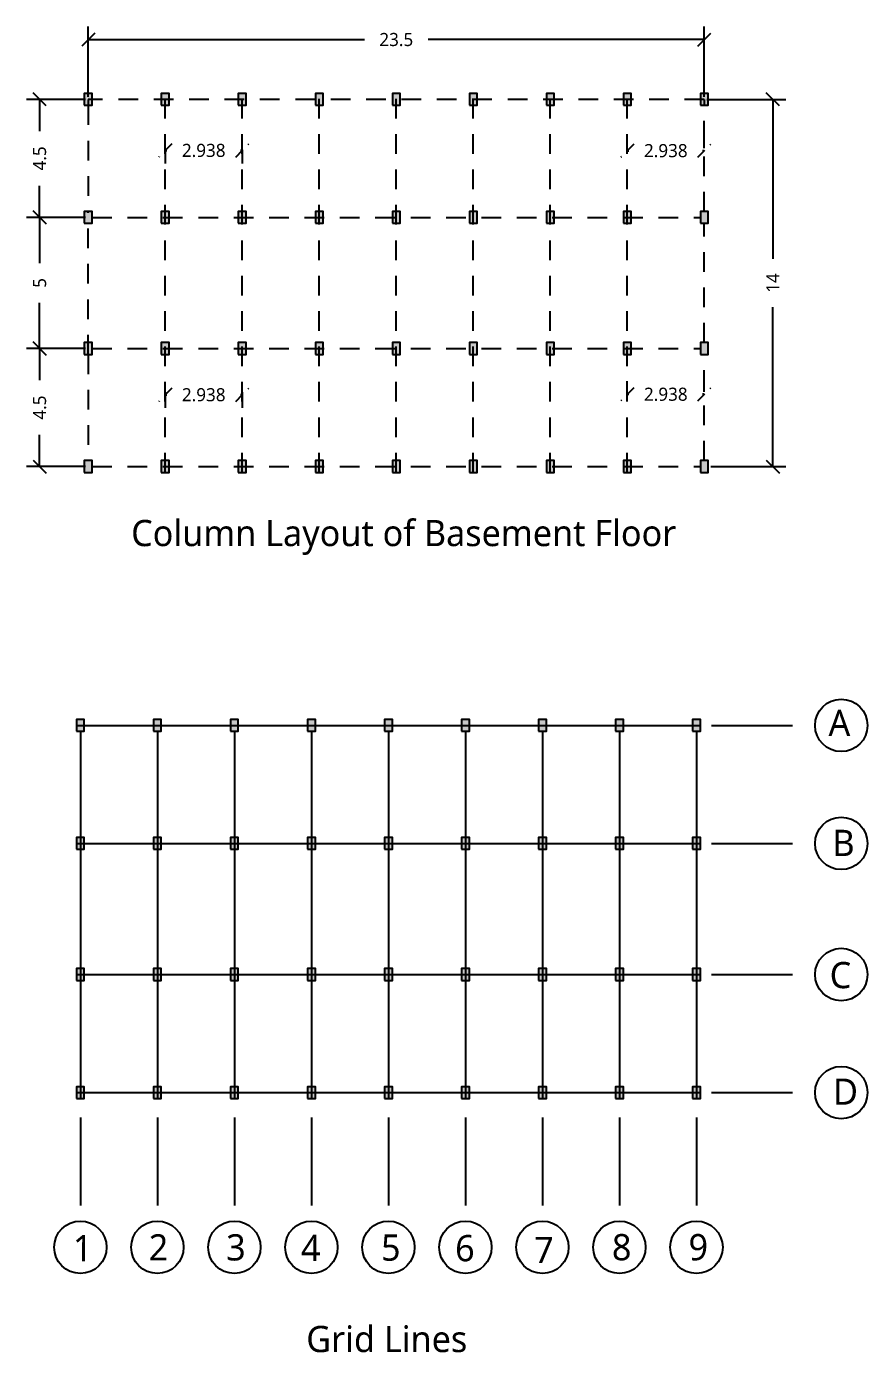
# Model space of a CAD drawing. Header units: metres. Extents: x 536402 to 536645, y 656622 to 656673.
# Drawn here: x 536401.6 to 536433.7, y 656621.6 to 656672.1 of the extents above; entities that cross this region are included whole.
import ezdxf

# ---------------------------------------------------------------- set-up
doc = ezdxf.new("R2010")
doc.units = ezdxf.units.M
doc.header["$PDMODE"] = 2
doc.linetypes.add('JIS_02_0.7', pattern=[1.35, 0.75, -0.6])
for name, color, linetype in [('Column', 240, 'Continuous'), ('Column hatch', 1, 'Continuous'), ('Grid line', 80, 'Continuous'), ('lines', 7, 'JIS_02_0.7')]:
    doc.layers.add(name, color=color, linetype=linetype)
doc.styles.get("Standard").update_dxf_attribs({"font": '@Microsoft YaHei Light.ttf'})
doc.dimstyles.new('Inner dim', dxfattribs={"dimtxt": 0.5, "dimasz": 0.5, "dimexe": 0.5, "dimexo": 0.1, "dimtad": 0, "dimdec": 3, "dimdsep": 46, "dimtxsty": 'Standard', "dimblk": 'OBLIQUE', "dimcen": 2.5, "dimadec": 0, "dimazin": 0, "dimtfac": 1, "dimtdec": 3, "dimtmove": 0, "dimatfit": 3, "dimfxl": 1, "dimarcsym": 0})

# ---------------------------------------------------------------- blocks, each defined once
blk = doc.blocks.new('_Oblique')
at = {"color": 0, "linetype": 'ByBlock', "lineweight": -2}
blk.add_line((-0.5, -0.5), (0.5, 0.5), dxfattribs=at)
blk = doc.blocks.new('*D7')
at = {"color": 0, "lineweight": -2, "transparency": 16777216}
for p, q in [((536403.971, 656669.445), (536403.971, 656672.123)), ((536427.471, 656669.445), (536427.471, 656672.123)), ((536403.971, 656671.623), (536414.509, 656671.623)), ((536427.471, 656671.623), (536416.934, 656671.623))]:
    blk.add_line(p, q, dxfattribs=at)
at = {"layer": 'Defpoints', "color": 0, "transparency": 16777216}
for p in [(536427.471, 656671.623), (536403.971, 656669.345), (536427.471, 656669.345)]:
    blk.add_point(p, dxfattribs=at)
at = {"color": 0, "lineweight": -2, "transparency": 16777216, "xscale": 0.5, "yscale": 0.5, "zscale": 0.5, "rotation": 180}
blk.add_blockref('_Oblique', (536403.971, 656671.623), dxfattribs=at)
at = {"color": 0, "lineweight": -2, "transparency": 16777216, "xscale": 0.5, "yscale": 0.5, "zscale": 0.5}
blk.add_blockref('_Oblique', (536427.471, 656671.623), dxfattribs=at)
at = {"color": 0, "transparency": 16777216, "insert": (536415.721, 656671.623), "char_height": 0.5, "attachment_point": 5}
blk.add_mtext('23.5', dxfattribs=at)
blk = doc.blocks.new('*D8')
at = {"color": 0, "lineweight": -2, "transparency": 16777216}
for p, q in [((536427.571, 656669.345), (536430.585, 656669.345)), ((536430.085, 656669.345), (536430.085, 656663.266)), ((536430.085, 656655.345), (536430.085, 656661.425)), ((536427.721, 656655.345), (536430.585, 656655.345))]:
    blk.add_line(p, q, dxfattribs=at)
at = {"layer": 'Defpoints', "color": 0, "transparency": 16777216}
for p in [(536427.471, 656669.345), (536427.621, 656655.345), (536430.085, 656655.345)]:
    blk.add_point(p, dxfattribs=at)
at = {"color": 0, "lineweight": -2, "transparency": 16777216, "xscale": 0.5, "yscale": 0.5, "zscale": 0.5}
for p, rotation in [((536430.085, 656669.345), 90), ((536430.085, 656655.345), 270)]:
    blk.add_blockref('_Oblique', p, dxfattribs=dict(at, rotation=rotation))
at = {"color": 0, "transparency": 16777216, "insert": (536430.085, 656662.345), "char_height": 0.5, "attachment_point": 5, "rotation": 90}
blk.add_mtext('14', dxfattribs=at)
blk = doc.blocks.new('*D9')
at = {"color": 0, "lineweight": -2, "transparency": 16777216}
for p, q in [((536403.871, 656669.345), (536401.617, 656669.345)), ((536402.117, 656669.345), (536402.117, 656668.138)), ((536402.117, 656664.845), (536402.117, 656666.053)), ((536403.871, 656664.845), (536401.617, 656664.845))]:
    blk.add_line(p, q, dxfattribs=at)
at = {"layer": 'Defpoints', "color": 0, "transparency": 16777216}
for p in [(536403.971, 656669.345), (536402.117, 656664.845), (536403.971, 656664.845)]:
    blk.add_point(p, dxfattribs=at)
at = {"color": 0, "lineweight": -2, "transparency": 16777216, "xscale": 0.5, "yscale": 0.5, "zscale": 0.5}
for p, rotation in [((536402.117, 656669.345), 90), ((536402.117, 656664.845), 270)]:
    blk.add_blockref('_Oblique', p, dxfattribs=dict(at, rotation=rotation))
at = {"color": 0, "transparency": 16777216, "insert": (536402.117, 656667.095), "char_height": 0.5, "attachment_point": 5, "rotation": 90}
blk.add_mtext('4.5', dxfattribs=at)
blk = doc.blocks.new('*D10')
at = {"color": 0, "lineweight": -2, "transparency": 16777216}
for p, q in [((536403.871, 656664.845), (536401.617, 656664.845)), ((536402.117, 656664.845), (536402.117, 656663.1)), ((536402.117, 656659.845), (536402.117, 656661.591)), ((536403.871, 656659.845), (536401.617, 656659.845))]:
    blk.add_line(p, q, dxfattribs=at)
at = {"layer": 'Defpoints', "color": 0, "transparency": 16777216}
for p in [(536403.971, 656664.845), (536402.117, 656659.845), (536403.971, 656659.845)]:
    blk.add_point(p, dxfattribs=at)
at = {"color": 0, "lineweight": -2, "transparency": 16777216, "xscale": 0.5, "yscale": 0.5, "zscale": 0.5}
for p, rotation in [((536402.117, 656664.845), 90), ((536402.117, 656659.845), 270)]:
    blk.add_blockref('_Oblique', p, dxfattribs=dict(at, rotation=rotation))
at = {"color": 0, "transparency": 16777216, "insert": (536402.117, 656662.345), "char_height": 0.5, "attachment_point": 5, "rotation": 90}
blk.add_mtext('5', dxfattribs=at)
blk = doc.blocks.new('*D11')
at = {"color": 0, "lineweight": -2, "transparency": 16777216}
for p, q in [((536403.871, 656659.845), (536401.617, 656659.845)), ((536402.117, 656659.845), (536402.117, 656658.638)), ((536402.117, 656655.345), (536402.117, 656656.553)), ((536403.871, 656655.345), (536401.617, 656655.345))]:
    blk.add_line(p, q, dxfattribs=at)
at = {"layer": 'Defpoints', "color": 0, "transparency": 16777216}
for p in [(536403.971, 656659.845), (536402.117, 656655.345), (536403.971, 656655.345)]:
    blk.add_point(p, dxfattribs=at)
at = {"color": 0, "lineweight": -2, "transparency": 16777216, "xscale": 0.5, "yscale": 0.5, "zscale": 0.5}
for p, rotation in [((536402.117, 656659.845), 90), ((536402.117, 656655.345), 270)]:
    blk.add_blockref('_Oblique', p, dxfattribs=dict(at, rotation=rotation))
at = {"color": 0, "transparency": 16777216, "insert": (536402.117, 656657.595), "char_height": 0.5, "attachment_point": 5, "rotation": 90}
blk.add_mtext('4.5', dxfattribs=at)
blk = doc.blocks.new('*D12')
at = {"layer": 'Defpoints', "color": 0, "transparency": 16777216}
for p in [(536406.909, 656667.525), (536409.846, 656667.525), (536409.846, 656667.395)]:
    blk.add_point(p, dxfattribs=at)
at = {"layer": 'lines', "color": 0, "lineweight": -2, "transparency": 16777216}
for p, q in [((536406.909, 656667.425), (536406.909, 656666.895)), ((536406.909, 656667.395), (536406.973, 656667.395)), ((536409.846, 656667.395), (536409.782, 656667.395)), ((536409.846, 656667.425), (536409.846, 656666.895))]:
    blk.add_line(p, q, dxfattribs=at)
at = {"layer": 'lines', "color": 0, "lineweight": -2, "transparency": 16777216, "xscale": 0.5, "yscale": 0.5, "zscale": 0.5, "rotation": 180}
blk.add_blockref('_Oblique', (536406.909, 656667.395), dxfattribs=at)
at = {"layer": 'lines', "color": 0, "lineweight": -2, "transparency": 16777216, "xscale": 0.5, "yscale": 0.5, "zscale": 0.5}
blk.add_blockref('_Oblique', (536409.846, 656667.395), dxfattribs=at)
at = {"layer": 'lines', "color": 0, "transparency": 16777216, "insert": (536408.377, 656667.395), "char_height": 0.5, "attachment_point": 5}
blk.add_mtext('2.938', dxfattribs=at)
blk = doc.blocks.new('*D13')
at = {"layer": 'Defpoints', "color": 0, "transparency": 16777216}
for p in [(536406.909, 656658.276), (536409.846, 656658.276), (536409.846, 656658.079)]:
    blk.add_point(p, dxfattribs=at)
at = {"layer": 'lines', "color": 0, "lineweight": -2, "transparency": 16777216}
for p, q in [((536406.909, 656658.176), (536406.909, 656657.579)), ((536406.909, 656658.079), (536406.973, 656658.079)), ((536409.846, 656658.079), (536409.782, 656658.079)), ((536409.846, 656658.176), (536409.846, 656657.579))]:
    blk.add_line(p, q, dxfattribs=at)
at = {"layer": 'lines', "color": 0, "lineweight": -2, "transparency": 16777216, "xscale": 0.5, "yscale": 0.5, "zscale": 0.5, "rotation": 180}
blk.add_blockref('_Oblique', (536406.909, 656658.079), dxfattribs=at)
at = {"layer": 'lines', "color": 0, "lineweight": -2, "transparency": 16777216, "xscale": 0.5, "yscale": 0.5, "zscale": 0.5}
blk.add_blockref('_Oblique', (536409.846, 656658.079), dxfattribs=at)
at = {"layer": 'lines', "color": 0, "transparency": 16777216, "insert": (536408.377, 656658.079), "char_height": 0.5, "attachment_point": 5}
blk.add_mtext('2.938', dxfattribs=at)
blk = doc.blocks.new('*D14')
at = {"layer": 'Defpoints', "color": 0, "transparency": 16777216}
for p in [(536424.534, 656667.387), (536427.471, 656667.387), (536427.471, 656667.387)]:
    blk.add_point(p, dxfattribs=at)
at = {"layer": 'lines', "color": 0, "lineweight": -2, "transparency": 16777216}
for p, q in [((536424.534, 656667.487), (536424.534, 656667.887)), ((536427.471, 656667.487), (536427.471, 656667.887)), ((536424.534, 656667.387), (536424.598, 656667.387)), ((536427.471, 656667.387), (536427.407, 656667.387))]:
    blk.add_line(p, q, dxfattribs=at)
at = {"layer": 'lines', "color": 0, "lineweight": -2, "transparency": 16777216, "xscale": 0.5, "yscale": 0.5, "zscale": 0.5, "rotation": 180}
blk.add_blockref('_Oblique', (536424.534, 656667.387), dxfattribs=at)
at = {"layer": 'lines', "color": 0, "lineweight": -2, "transparency": 16777216, "xscale": 0.5, "yscale": 0.5, "zscale": 0.5}
blk.add_blockref('_Oblique', (536427.471, 656667.387), dxfattribs=at)
at = {"layer": 'lines', "color": 0, "transparency": 16777216, "insert": (536426.002, 656667.387), "char_height": 0.5, "attachment_point": 5}
blk.add_mtext('2.938', dxfattribs=at)
blk = doc.blocks.new('*D15')
at = {"layer": 'Defpoints', "color": 0, "transparency": 16777216}
for p in [(536424.534, 656658.099), (536427.471, 656658.099), (536427.471, 656658.099)]:
    blk.add_point(p, dxfattribs=at)
at = {"layer": 'lines', "color": 0, "lineweight": -2, "transparency": 16777216}
for p, q in [((536424.534, 656658.199), (536424.534, 656658.599)), ((536427.471, 656658.199), (536427.471, 656658.599)), ((536424.534, 656658.099), (536424.598, 656658.099)), ((536427.471, 656658.099), (536427.407, 656658.099))]:
    blk.add_line(p, q, dxfattribs=at)
at = {"layer": 'lines', "color": 0, "lineweight": -2, "transparency": 16777216, "xscale": 0.5, "yscale": 0.5, "zscale": 0.5, "rotation": 180}
blk.add_blockref('_Oblique', (536424.534, 656658.099), dxfattribs=at)
at = {"layer": 'lines', "color": 0, "lineweight": -2, "transparency": 16777216, "xscale": 0.5, "yscale": 0.5, "zscale": 0.5}
blk.add_blockref('_Oblique', (536427.471, 656658.099), dxfattribs=at)
at = {"layer": 'lines', "color": 0, "transparency": 16777216, "insert": (536426.002, 656658.099), "char_height": 0.5, "attachment_point": 5}
blk.add_mtext('2.938', dxfattribs=at)

msp = doc.modelspace()

# ---------------------------------------------------------------- hatches: boundary and pattern name
at = {"layer": 'Column'}
h = msp.add_hatch(color=256, dxfattribs=at)
h.dxf.hatch_style = 1
h.paths.add_polyline_path([(536404.1212, 656660.0704), (536403.8212, 656660.0704), (536403.8212, 656659.6204), (536404.1212, 656659.6204)])
h.paths.add_polyline_path([(536407.0587, 656660.0704), (536406.7587, 656660.0704), (536406.7587, 656659.8454), (536407.0587, 656659.8454)])
h.paths.add_polyline_path([(536407.0587, 656659.8454), (536406.7587, 656659.8454), (536406.7587, 656659.6204), (536407.0587, 656659.6204)])
h.paths.add_polyline_path([(536409.9962, 656660.0704), (536409.6962, 656660.0704), (536409.6962, 656659.8454), (536409.9962, 656659.8454)])
h.paths.add_polyline_path([(536409.9962, 656659.8454), (536409.6962, 656659.8454), (536409.6962, 656659.6204), (536409.9962, 656659.6204)])
h.paths.add_polyline_path([(536412.9337, 656660.0704), (536412.6337, 656660.0704), (536412.6337, 656659.8454), (536412.9337, 656659.8454)])
h.paths.add_polyline_path([(536412.9337, 656659.8454), (536412.6337, 656659.8454), (536412.6337, 656659.6204), (536412.9337, 656659.6204)])
h.paths.add_polyline_path([(536415.8712, 656660.0704), (536415.5712, 656660.0704), (536415.5712, 656659.8454), (536415.8712, 656659.8454)])
h.paths.add_polyline_path([(536415.8712, 656659.8454), (536415.5712, 656659.8454), (536415.5712, 656659.6204), (536415.8712, 656659.6204)])
h.paths.add_polyline_path([(536418.8087, 656660.0704), (536418.5087, 656660.0704), (536418.5087, 656659.8454), (536418.8087, 656659.8454)])
h.paths.add_polyline_path([(536418.8087, 656659.8454), (536418.5087, 656659.8454), (536418.5087, 656659.6204), (536418.8087, 656659.6204)])
h.paths.add_polyline_path([(536421.7462, 656660.0704), (536421.4462, 656660.0704), (536421.4462, 656659.8454), (536421.7462, 656659.8454)])
h.paths.add_polyline_path([(536421.7462, 656659.8454), (536421.4462, 656659.8454), (536421.4462, 656659.6204), (536421.7462, 656659.6204)])
h.paths.add_polyline_path([(536424.6837, 656660.0704), (536424.3837, 656660.0704), (536424.3837, 656659.8454), (536424.6837, 656659.8454)])
h.paths.add_polyline_path([(536424.6837, 656659.8454), (536424.3837, 656659.8454), (536424.3837, 656659.6204), (536424.6837, 656659.6204)])
h.paths.add_polyline_path([(536427.6212, 656660.0704), (536427.3212, 656660.0704), (536427.3212, 656659.6204), (536427.6212, 656659.6204)])
h.paths.add_polyline_path([(536427.6212, 656655.5704), (536427.3212, 656655.5704), (536427.3212, 656655.1204), (536427.6212, 656655.1204)])
h.paths.add_polyline_path([(536424.6837, 656655.3454), (536424.3837, 656655.3454), (536424.3837, 656655.1204), (536424.6837, 656655.1204)])
h.paths.add_polyline_path([(536424.6837, 656655.5704), (536424.3837, 656655.5704), (536424.3837, 656655.3454), (536424.6837, 656655.3454)])
h.paths.add_polyline_path([(536421.7462, 656655.3454), (536421.4462, 656655.3454), (536421.4462, 656655.1204), (536421.7462, 656655.1204)])
h.paths.add_polyline_path([(536421.7462, 656655.5704), (536421.4462, 656655.5704), (536421.4462, 656655.3454), (536421.7462, 656655.3454)])
h.paths.add_polyline_path([(536418.8087, 656655.3454), (536418.5087, 656655.3454), (536418.5087, 656655.1204), (536418.8087, 656655.1204)])
h.paths.add_polyline_path([(536418.8087, 656655.5704), (536418.5087, 656655.5704), (536418.5087, 656655.3454), (536418.8087, 656655.3454)])
h.paths.add_polyline_path([(536415.8712, 656655.3454), (536415.5712, 656655.3454), (536415.5712, 656655.1204), (536415.8712, 656655.1204)])
h.paths.add_polyline_path([(536415.8712, 656655.5704), (536415.5712, 656655.5704), (536415.5712, 656655.3454), (536415.8712, 656655.3454)])
h.paths.add_polyline_path([(536412.9337, 656655.3454), (536412.6337, 656655.3454), (536412.6337, 656655.1204), (536412.9337, 656655.1204)])
h.paths.add_polyline_path([(536412.9337, 656655.5704), (536412.6337, 656655.5704), (536412.6337, 656655.3454), (536412.9337, 656655.3454)])
h.paths.add_polyline_path([(536409.9962, 656655.5704), (536409.6962, 656655.5704), (536409.6962, 656655.3454), (536409.9962, 656655.3454)])
h.paths.add_polyline_path([(536409.9962, 656655.3454), (536409.6962, 656655.3454), (536409.6962, 656655.1204), (536409.9962, 656655.1204)])
h.paths.add_polyline_path([(536407.0587, 656655.3454), (536406.7587, 656655.3454), (536406.7587, 656655.1204), (536407.0587, 656655.1204)])
h.paths.add_polyline_path([(536407.0587, 656655.5704), (536406.7587, 656655.5704), (536406.7587, 656655.3454), (536407.0587, 656655.3454)])
h.paths.add_polyline_path([(536404.1212, 656655.5704), (536403.8212, 656655.5704), (536403.8212, 656655.1204), (536404.1212, 656655.1204)])
h = msp.add_hatch(color=256, dxfattribs=at)
h.dxf.hatch_style = 1
h.paths.add_polyline_path([(536403.8212, 656636.2015), (536403.5212, 656636.2015), (536403.5212, 656635.7515), (536403.8212, 656635.7515)])
h.paths.add_polyline_path([(536406.7587, 656636.2015), (536406.4587, 656636.2015), (536406.4587, 656635.9765), (536406.7587, 656635.9765)])
h.paths.add_polyline_path([(536406.7587, 656635.9765), (536406.4587, 656635.9765), (536406.4587, 656635.7515), (536406.7587, 656635.7515)])
h.paths.add_polyline_path([(536409.6962, 656636.2015), (536409.3962, 656636.2015), (536409.3962, 656635.9765), (536409.6962, 656635.9765)])
h.paths.add_polyline_path([(536409.6962, 656635.9765), (536409.3962, 656635.9765), (536409.3962, 656635.7515), (536409.6962, 656635.7515)])
h.paths.add_polyline_path([(536412.6337, 656636.2015), (536412.3337, 656636.2015), (536412.3337, 656635.9765), (536412.6337, 656635.9765)])
h.paths.add_polyline_path([(536412.6337, 656635.9765), (536412.3337, 656635.9765), (536412.3337, 656635.7515), (536412.6337, 656635.7515)])
h.paths.add_polyline_path([(536415.5712, 656636.2015), (536415.2712, 656636.2015), (536415.2712, 656635.9765), (536415.5712, 656635.9765)])
h.paths.add_polyline_path([(536415.5712, 656635.9765), (536415.2712, 656635.9765), (536415.2712, 656635.7515), (536415.5712, 656635.7515)])
h.paths.add_polyline_path([(536418.5087, 656636.2015), (536418.2087, 656636.2015), (536418.2087, 656635.9765), (536418.5087, 656635.9765)])
h.paths.add_polyline_path([(536418.5087, 656635.9765), (536418.2087, 656635.9765), (536418.2087, 656635.7515), (536418.5087, 656635.7515)])
h.paths.add_polyline_path([(536421.4462, 656636.2015), (536421.1462, 656636.2015), (536421.1462, 656635.9765), (536421.4462, 656635.9765)])
h.paths.add_polyline_path([(536421.4462, 656635.9765), (536421.1462, 656635.9765), (536421.1462, 656635.7515), (536421.4462, 656635.7515)])
h.paths.add_polyline_path([(536424.3837, 656636.2015), (536424.0837, 656636.2015), (536424.0837, 656635.9765), (536424.3837, 656635.9765)])
h.paths.add_polyline_path([(536424.3837, 656635.9765), (536424.0837, 656635.9765), (536424.0837, 656635.7515), (536424.3837, 656635.7515)])
h.paths.add_polyline_path([(536427.3212, 656636.2015), (536427.0212, 656636.2015), (536427.0212, 656635.7515), (536427.3212, 656635.7515)])
h.paths.add_polyline_path([(536427.3212, 656631.7015), (536427.0212, 656631.7015), (536427.0212, 656631.2515), (536427.3212, 656631.2515)])
h.paths.add_polyline_path([(536424.3837, 656631.4765), (536424.0837, 656631.4765), (536424.0837, 656631.2515), (536424.3837, 656631.2515)])
h.paths.add_polyline_path([(536424.3837, 656631.7015), (536424.0837, 656631.7015), (536424.0837, 656631.4765), (536424.3837, 656631.4765)])
h.paths.add_polyline_path([(536421.4462, 656631.4765), (536421.1462, 656631.4765), (536421.1462, 656631.2515), (536421.4462, 656631.2515)])
h.paths.add_polyline_path([(536421.4462, 656631.7015), (536421.1462, 656631.7015), (536421.1462, 656631.4765), (536421.4462, 656631.4765)])
h.paths.add_polyline_path([(536418.5087, 656631.4765), (536418.2087, 656631.4765), (536418.2087, 656631.2515), (536418.5087, 656631.2515)])
h.paths.add_polyline_path([(536418.5087, 656631.7015), (536418.2087, 656631.7015), (536418.2087, 656631.4765), (536418.5087, 656631.4765)])
h.paths.add_polyline_path([(536415.5712, 656631.4765), (536415.2712, 656631.4765), (536415.2712, 656631.2515), (536415.5712, 656631.2515)])
h.paths.add_polyline_path([(536415.5712, 656631.7015), (536415.2712, 656631.7015), (536415.2712, 656631.4765), (536415.5712, 656631.4765)])
h.paths.add_polyline_path([(536412.6337, 656631.4765), (536412.3337, 656631.4765), (536412.3337, 656631.2515), (536412.6337, 656631.2515)])
h.paths.add_polyline_path([(536412.6337, 656631.7015), (536412.3337, 656631.7015), (536412.3337, 656631.4765), (536412.6337, 656631.4765)])
h.paths.add_polyline_path([(536409.6962, 656631.7015), (536409.3962, 656631.7015), (536409.3962, 656631.4765), (536409.6962, 656631.4765)])
h.paths.add_polyline_path([(536409.6962, 656631.4765), (536409.3962, 656631.4765), (536409.3962, 656631.2515), (536409.6962, 656631.2515)])
h.paths.add_polyline_path([(536406.7587, 656631.4765), (536406.4587, 656631.4765), (536406.4587, 656631.2515), (536406.7587, 656631.2515)])
h.paths.add_polyline_path([(536406.7587, 656631.7015), (536406.4587, 656631.7015), (536406.4587, 656631.4765), (536406.7587, 656631.4765)])
h.paths.add_polyline_path([(536403.8212, 656631.7015), (536403.5212, 656631.7015), (536403.5212, 656631.2515), (536403.8212, 656631.2515)])
at = {"layer": 'Column hatch'}
h = msp.add_hatch(color=256, dxfattribs=at)
h.dxf.hatch_style = 1
h.paths.add_polyline_path([(536404.1212, 656669.5704), (536403.8212, 656669.5704), (536403.8212, 656669.1204), (536403.9712, 656669.1204), (536403.9712, 656669.3454), (536404.1212, 656669.3454)])
h.paths.add_polyline_path([(536404.1212, 656669.3454), (536403.9712, 656669.3454), (536403.9712, 656669.1204), (536404.1212, 656669.1204)], flags=17)
h.paths.add_polyline_path([(536407.0587, 656669.5704), (536406.7587, 656669.5704), (536406.7587, 656669.3454), (536407.0587, 656669.3454)])
h.paths.add_polyline_path([(536407.0587, 656669.3454), (536406.7587, 656669.3454), (536406.7587, 656669.1204), (536407.0587, 656669.1204)])
h.paths.add_polyline_path([(536409.9962, 656669.5704), (536409.6962, 656669.5704), (536409.6962, 656669.3454), (536409.9962, 656669.3454)])
h.paths.add_polyline_path([(536409.9962, 656669.3454), (536409.6962, 656669.3454), (536409.6962, 656669.1204), (536409.9962, 656669.1204)])
h.paths.add_polyline_path([(536412.9337, 656669.5704), (536412.6337, 656669.5704), (536412.6337, 656669.3454), (536412.9337, 656669.3454)])
h.paths.add_polyline_path([(536412.9337, 656669.3454), (536412.6337, 656669.3454), (536412.6337, 656669.1204), (536412.9337, 656669.1204)])
h.paths.add_polyline_path([(536415.8712, 656669.5704), (536415.5712, 656669.5704), (536415.5712, 656669.3454), (536415.8712, 656669.3454)])
h.paths.add_polyline_path([(536415.8712, 656669.3454), (536415.5712, 656669.3454), (536415.5712, 656669.1204), (536415.8712, 656669.1204)])
h.paths.add_polyline_path([(536418.8087, 656669.5704), (536418.5087, 656669.5704), (536418.5087, 656669.3454), (536418.8087, 656669.3454)])
h.paths.add_polyline_path([(536418.8087, 656669.3454), (536418.5087, 656669.3454), (536418.5087, 656669.1204), (536418.8087, 656669.1204)])
h.paths.add_polyline_path([(536421.7462, 656669.5704), (536421.4462, 656669.5704), (536421.4462, 656669.3454), (536421.7462, 656669.3454)])
h.paths.add_polyline_path([(536421.7462, 656669.3454), (536421.4462, 656669.3454), (536421.4462, 656669.1204), (536421.7462, 656669.1204)])
h.paths.add_polyline_path([(536424.6837, 656669.5704), (536424.3837, 656669.5704), (536424.3837, 656669.3454), (536424.6837, 656669.3454)])
h.paths.add_polyline_path([(536424.6837, 656669.3454), (536424.3837, 656669.3454), (536424.3837, 656669.1204), (536424.6837, 656669.1204)])
h.paths.add_polyline_path([(536427.6212, 656669.5704), (536427.3212, 656669.5704), (536427.3212, 656669.3454), (536427.4712, 656669.3454), (536427.4712, 656669.1204), (536427.6212, 656669.1204)])
h.paths.add_polyline_path([(536427.4712, 656669.3454), (536427.3212, 656669.3454), (536427.3212, 656669.1204), (536427.4712, 656669.1204)], flags=17)
h.paths.add_polyline_path([(536427.6212, 656665.0704), (536427.3212, 656665.0704), (536427.3212, 656664.6204), (536427.6212, 656664.6204)])
h.paths.add_polyline_path([(536424.6837, 656665.0704), (536424.3837, 656665.0704), (536424.3837, 656664.8454), (536424.6837, 656664.8454)])
h.paths.add_polyline_path([(536424.6837, 656664.8454), (536424.3837, 656664.8454), (536424.3837, 656664.6204), (536424.6837, 656664.6204)])
h.paths.add_polyline_path([(536421.7462, 656664.8454), (536421.4462, 656664.8454), (536421.4462, 656664.6204), (536421.7462, 656664.6204)])
h.paths.add_polyline_path([(536421.7462, 656665.0704), (536421.4462, 656665.0704), (536421.4462, 656664.8454), (536421.7462, 656664.8454)])
h.paths.add_polyline_path([(536418.8087, 656665.0704), (536418.5087, 656665.0704), (536418.5087, 656664.8454), (536418.8087, 656664.8454)])
h.paths.add_polyline_path([(536418.8087, 656664.8454), (536418.5087, 656664.8454), (536418.5087, 656664.6204), (536418.8087, 656664.6204)])
h.paths.add_polyline_path([(536415.8712, 656664.8454), (536415.5712, 656664.8454), (536415.5712, 656664.6204), (536415.8712, 656664.6204)])
h.paths.add_polyline_path([(536415.8712, 656665.0704), (536415.5712, 656665.0704), (536415.5712, 656664.8454), (536415.8712, 656664.8454)])
h.paths.add_polyline_path([(536412.9337, 656664.8454), (536412.6337, 656664.8454), (536412.6337, 656664.6204), (536412.9337, 656664.6204)])
h.paths.add_polyline_path([(536412.9337, 656665.0704), (536412.6337, 656665.0704), (536412.6337, 656664.8454), (536412.9337, 656664.8454)])
h.paths.add_polyline_path([(536409.9962, 656665.0704), (536409.6962, 656665.0704), (536409.6962, 656664.8454), (536409.9962, 656664.8454)])
h.paths.add_polyline_path([(536409.9962, 656664.8454), (536409.6962, 656664.8454), (536409.6962, 656664.6204), (536409.9962, 656664.6204)])
h.paths.add_polyline_path([(536407.0587, 656664.8454), (536406.7587, 656664.8454), (536406.7587, 656664.6204), (536407.0587, 656664.6204)])
h.paths.add_polyline_path([(536407.0587, 656665.0704), (536406.7587, 656665.0704), (536406.7587, 656664.8454), (536407.0587, 656664.8454)])
h.paths.add_polyline_path([(536404.1212, 656665.0704), (536403.8212, 656665.0704), (536403.8212, 656664.6204), (536404.1212, 656664.6204)])
h = msp.add_hatch(color=256, dxfattribs=at)
h.dxf.hatch_style = 1
h.paths.add_polyline_path([(536403.8212, 656645.7015), (536403.5212, 656645.7015), (536403.5212, 656645.2515), (536403.6712, 656645.2515), (536403.6712, 656645.4765), (536403.8212, 656645.4765)])
h.paths.add_polyline_path([(536403.8212, 656645.4765), (536403.6712, 656645.4765), (536403.6712, 656645.2515), (536403.8212, 656645.2515)], flags=17)
h.paths.add_polyline_path([(536406.7587, 656645.7015), (536406.4587, 656645.7015), (536406.4587, 656645.4765), (536406.7587, 656645.4765)])
h.paths.add_polyline_path([(536406.7587, 656645.4765), (536406.4587, 656645.4765), (536406.4587, 656645.2515), (536406.7587, 656645.2515)])
h.paths.add_polyline_path([(536409.6962, 656645.7015), (536409.3962, 656645.7015), (536409.3962, 656645.4765), (536409.6962, 656645.4765)])
h.paths.add_polyline_path([(536409.6962, 656645.4765), (536409.3962, 656645.4765), (536409.3962, 656645.2515), (536409.6962, 656645.2515)])
h.paths.add_polyline_path([(536412.6337, 656645.7015), (536412.3337, 656645.7015), (536412.3337, 656645.4765), (536412.6337, 656645.4765)])
h.paths.add_polyline_path([(536412.6337, 656645.4765), (536412.3337, 656645.4765), (536412.3337, 656645.2515), (536412.6337, 656645.2515)])
h.paths.add_polyline_path([(536415.5712, 656645.7015), (536415.2712, 656645.7015), (536415.2712, 656645.4765), (536415.5712, 656645.4765)])
h.paths.add_polyline_path([(536415.5712, 656645.4765), (536415.2712, 656645.4765), (536415.2712, 656645.2515), (536415.5712, 656645.2515)])
h.paths.add_polyline_path([(536418.5087, 656645.7015), (536418.2087, 656645.7015), (536418.2087, 656645.4765), (536418.5087, 656645.4765)])
h.paths.add_polyline_path([(536418.5087, 656645.4765), (536418.2087, 656645.4765), (536418.2087, 656645.2515), (536418.5087, 656645.2515)])
h.paths.add_polyline_path([(536421.4462, 656645.7015), (536421.1462, 656645.7015), (536421.1462, 656645.4765), (536421.4462, 656645.4765)])
h.paths.add_polyline_path([(536421.4462, 656645.4765), (536421.1462, 656645.4765), (536421.1462, 656645.2515), (536421.4462, 656645.2515)])
h.paths.add_polyline_path([(536424.3837, 656645.7015), (536424.0837, 656645.7015), (536424.0837, 656645.4765), (536424.3837, 656645.4765)])
h.paths.add_polyline_path([(536424.3837, 656645.4765), (536424.0837, 656645.4765), (536424.0837, 656645.2515), (536424.3837, 656645.2515)])
h.paths.add_polyline_path([(536427.3212, 656645.7015), (536427.0212, 656645.7015), (536427.0212, 656645.4765), (536427.1712, 656645.4765), (536427.1712, 656645.2515), (536427.3212, 656645.2515)])
h.paths.add_polyline_path([(536427.1712, 656645.4765), (536427.0212, 656645.4765), (536427.0212, 656645.2515), (536427.1712, 656645.2515)], flags=17)
h.paths.add_polyline_path([(536427.3212, 656641.2015), (536427.0212, 656641.2015), (536427.0212, 656640.7515), (536427.3212, 656640.7515)])
h.paths.add_polyline_path([(536424.3837, 656641.2015), (536424.0837, 656641.2015), (536424.0837, 656640.9765), (536424.3837, 656640.9765)])
h.paths.add_polyline_path([(536424.3837, 656640.9765), (536424.0837, 656640.9765), (536424.0837, 656640.7515), (536424.3837, 656640.7515)])
h.paths.add_polyline_path([(536421.4462, 656640.9765), (536421.1462, 656640.9765), (536421.1462, 656640.7515), (536421.4462, 656640.7515)])
h.paths.add_polyline_path([(536421.4462, 656641.2015), (536421.1462, 656641.2015), (536421.1462, 656640.9765), (536421.4462, 656640.9765)])
h.paths.add_polyline_path([(536418.5087, 656641.2015), (536418.2087, 656641.2015), (536418.2087, 656640.9765), (536418.5087, 656640.9765)])
h.paths.add_polyline_path([(536418.5087, 656640.9765), (536418.2087, 656640.9765), (536418.2087, 656640.7515), (536418.5087, 656640.7515)])
h.paths.add_polyline_path([(536415.5712, 656640.9765), (536415.2712, 656640.9765), (536415.2712, 656640.7515), (536415.5712, 656640.7515)])
h.paths.add_polyline_path([(536415.5712, 656641.2015), (536415.2712, 656641.2015), (536415.2712, 656640.9765), (536415.5712, 656640.9765)])
h.paths.add_polyline_path([(536412.6337, 656640.9765), (536412.3337, 656640.9765), (536412.3337, 656640.7515), (536412.6337, 656640.7515)])
h.paths.add_polyline_path([(536412.6337, 656641.2015), (536412.3337, 656641.2015), (536412.3337, 656640.9765), (536412.6337, 656640.9765)])
h.paths.add_polyline_path([(536409.6962, 656641.2015), (536409.3962, 656641.2015), (536409.3962, 656640.9765), (536409.6962, 656640.9765)])
h.paths.add_polyline_path([(536409.6962, 656640.9765), (536409.3962, 656640.9765), (536409.3962, 656640.7515), (536409.6962, 656640.7515)])
h.paths.add_polyline_path([(536406.7587, 656640.9765), (536406.4587, 656640.9765), (536406.4587, 656640.7515), (536406.7587, 656640.7515)])
h.paths.add_polyline_path([(536406.7587, 656641.2015), (536406.4587, 656641.2015), (536406.4587, 656640.9765), (536406.7587, 656640.9765)])
h.paths.add_polyline_path([(536403.8212, 656641.2015), (536403.5212, 656641.2015), (536403.5212, 656640.7515), (536403.8212, 656640.7515)])

# ---------------------------------------------------------------- linework, layer by layer
for p, q in [((536427.4712, 656669.3454), (536427.4712, 656669.0941)), ((536403.6712, 656645.2515), (536403.6712, 656631.2515)), ((536406.6087, 656645.2515), (536406.6087, 656631.2515)), ((536409.5462, 656645.2515), (536409.5462, 656631.2515)), ((536412.4837, 656645.2515), (536412.4837, 656631.2515)), ((536415.4212, 656645.2515), (536415.4212, 656631.2515)), ((536418.3587, 656645.2515), (536418.3587, 656631.2515)), ((536421.2962, 656645.2515), (536421.2962, 656631.2515)), ((536424.2337, 656645.2515), (536424.2337, 656631.2515)), ((536427.1712, 656645.2515), (536427.1712, 656631.2515))]:
    msp.add_line(p, q)
for points in [[(536403.8212, 656669.1204), (536404.1212, 656669.1204), (536404.1212, 656669.5704), (536403.8212, 656669.5704)], [(536406.7587, 656669.1204), (536407.0587, 656669.1204), (536407.0587, 656669.5704), (536406.7587, 656669.5704)], [(536409.6962, 656669.1204), (536409.9962, 656669.1204), (536409.9962, 656669.5704), (536409.6962, 656669.5704)], [(536412.6337, 656669.1204), (536412.9337, 656669.1204), (536412.9337, 656669.5704), (536412.6337, 656669.5704)], [(536415.5712, 656669.1204), (536415.8712, 656669.1204), (536415.8712, 656669.5704), (536415.5712, 656669.5704)], [(536418.5087, 656669.1204), (536418.8087, 656669.1204), (536418.8087, 656669.5704), (536418.5087, 656669.5704)], [(536421.4462, 656669.1204), (536421.7462, 656669.1204), (536421.7462, 656669.5704), (536421.4462, 656669.5704)], [(536424.3837, 656669.1204), (536424.6837, 656669.1204), (536424.6837, 656669.5704), (536424.3837, 656669.5704)], [(536427.3212, 656669.1204), (536427.6212, 656669.1204), (536427.6212, 656669.5704), (536427.3212, 656669.5704)], [(536403.8212, 656664.6204), (536404.1212, 656664.6204), (536404.1212, 656665.0704), (536403.8212, 656665.0704)], [(536406.7587, 656664.6204), (536407.0587, 656664.6204), (536407.0587, 656665.0704), (536406.7587, 656665.0704)], [(536409.6962, 656664.6204), (536409.9962, 656664.6204), (536409.9962, 656665.0704), (536409.6962, 656665.0704)], [(536412.6337, 656664.6204), (536412.9337, 656664.6204), (536412.9337, 656665.0704), (536412.6337, 656665.0704)], [(536415.5712, 656664.6204), (536415.8712, 656664.6204), (536415.8712, 656665.0704), (536415.5712, 656665.0704)], [(536418.5087, 656664.6204), (536418.8087, 656664.6204), (536418.8087, 656665.0704), (536418.5087, 656665.0704)], [(536421.4462, 656664.6204), (536421.7462, 656664.6204), (536421.7462, 656665.0704), (536421.4462, 656665.0704)], [(536424.3837, 656664.6204), (536424.6837, 656664.6204), (536424.6837, 656665.0704), (536424.3837, 656665.0704)], [(536427.3212, 656664.6204), (536427.6212, 656664.6204), (536427.6212, 656665.0704), (536427.3212, 656665.0704)], [(536403.8212, 656659.6204), (536404.1212, 656659.6204), (536404.1212, 656660.0704), (536403.8212, 656660.0704)], [(536406.7587, 656659.6204), (536407.0587, 656659.6204), (536407.0587, 656660.0704), (536406.7587, 656660.0704)], [(536409.6962, 656659.6204), (536409.9962, 656659.6204), (536409.9962, 656660.0704), (536409.6962, 656660.0704)], [(536412.6337, 656659.6204), (536412.9337, 656659.6204), (536412.9337, 656660.0704), (536412.6337, 656660.0704)], [(536415.5712, 656659.6204), (536415.8712, 656659.6204), (536415.8712, 656660.0704), (536415.5712, 656660.0704)], [(536418.5087, 656659.6204), (536418.8087, 656659.6204), (536418.8087, 656660.0704), (536418.5087, 656660.0704)], [(536421.4462, 656659.6204), (536421.7462, 656659.6204), (536421.7462, 656660.0704), (536421.4462, 656660.0704)], [(536424.3837, 656659.6204), (536424.6837, 656659.6204), (536424.6837, 656660.0704), (536424.3837, 656660.0704)], [(536427.3212, 656659.6204), (536427.6212, 656659.6204), (536427.6212, 656660.0704), (536427.3212, 656660.0704)], [(536403.8212, 656655.1204), (536404.1212, 656655.1204), (536404.1212, 656655.5704), (536403.8212, 656655.5704)], [(536406.7587, 656655.1204), (536407.0587, 656655.1204), (536407.0587, 656655.5704), (536406.7587, 656655.5704)], [(536409.6962, 656655.1204), (536409.9962, 656655.1204), (536409.9962, 656655.5704), (536409.6962, 656655.5704)], [(536412.6337, 656655.1204), (536412.9337, 656655.1204), (536412.9337, 656655.5704), (536412.6337, 656655.5704)], [(536415.5712, 656655.1204), (536415.8712, 656655.1204), (536415.8712, 656655.5704), (536415.5712, 656655.5704)], [(536418.5087, 656655.1204), (536418.8087, 656655.1204), (536418.8087, 656655.5704), (536418.5087, 656655.5704)], [(536421.4462, 656655.1204), (536421.7462, 656655.1204), (536421.7462, 656655.5704), (536421.4462, 656655.5704)], [(536424.3837, 656655.1204), (536424.6837, 656655.1204), (536424.6837, 656655.5704), (536424.3837, 656655.5704)], [(536427.3212, 656655.1204), (536427.6212, 656655.1204), (536427.6212, 656655.5704), (536427.3212, 656655.5704)], [(536403.5212, 656645.2515), (536403.8212, 656645.2515), (536403.8212, 656645.7015), (536403.5212, 656645.7015)], [(536406.4587, 656645.2515), (536406.7587, 656645.2515), (536406.7587, 656645.7015), (536406.4587, 656645.7015)], [(536409.3962, 656645.2515), (536409.6962, 656645.2515), (536409.6962, 656645.7015), (536409.3962, 656645.7015)], [(536412.3337, 656645.2515), (536412.6337, 656645.2515), (536412.6337, 656645.7015), (536412.3337, 656645.7015)], [(536415.2712, 656645.2515), (536415.5712, 656645.2515), (536415.5712, 656645.7015), (536415.2712, 656645.7015)], [(536418.2087, 656645.2515), (536418.5087, 656645.2515), (536418.5087, 656645.7015), (536418.2087, 656645.7015)], [(536421.1462, 656645.2515), (536421.4462, 656645.2515), (536421.4462, 656645.7015), (536421.1462, 656645.7015)], [(536424.0837, 656645.2515), (536424.3837, 656645.2515), (536424.3837, 656645.7015), (536424.0837, 656645.7015)], [(536427.0212, 656645.2515), (536427.3212, 656645.2515), (536427.3212, 656645.7015), (536427.0212, 656645.7015)], [(536403.5212, 656640.7515), (536403.8212, 656640.7515), (536403.8212, 656641.2015), (536403.5212, 656641.2015)], [(536406.4587, 656640.7515), (536406.7587, 656640.7515), (536406.7587, 656641.2015), (536406.4587, 656641.2015)], [(536409.3962, 656640.7515), (536409.6962, 656640.7515), (536409.6962, 656641.2015), (536409.3962, 656641.2015)], [(536412.3337, 656640.7515), (536412.6337, 656640.7515), (536412.6337, 656641.2015), (536412.3337, 656641.2015)], [(536415.2712, 656640.7515), (536415.5712, 656640.7515), (536415.5712, 656641.2015), (536415.2712, 656641.2015)], [(536418.2087, 656640.7515), (536418.5087, 656640.7515), (536418.5087, 656641.2015), (536418.2087, 656641.2015)], [(536421.1462, 656640.7515), (536421.4462, 656640.7515), (536421.4462, 656641.2015), (536421.1462, 656641.2015)], [(536424.0837, 656640.7515), (536424.3837, 656640.7515), (536424.3837, 656641.2015), (536424.0837, 656641.2015)], [(536427.0212, 656640.7515), (536427.3212, 656640.7515), (536427.3212, 656641.2015), (536427.0212, 656641.2015)], [(536403.5212, 656635.7515), (536403.8212, 656635.7515), (536403.8212, 656636.2015), (536403.5212, 656636.2015)], [(536406.4587, 656635.7515), (536406.7587, 656635.7515), (536406.7587, 656636.2015), (536406.4587, 656636.2015)], [(536409.3962, 656635.7515), (536409.6962, 656635.7515), (536409.6962, 656636.2015), (536409.3962, 656636.2015)], [(536412.3337, 656635.7515), (536412.6337, 656635.7515), (536412.6337, 656636.2015), (536412.3337, 656636.2015)], [(536415.2712, 656635.7515), (536415.5712, 656635.7515), (536415.5712, 656636.2015), (536415.2712, 656636.2015)], [(536418.2087, 656635.7515), (536418.5087, 656635.7515), (536418.5087, 656636.2015), (536418.2087, 656636.2015)], [(536421.1462, 656635.7515), (536421.4462, 656635.7515), (536421.4462, 656636.2015), (536421.1462, 656636.2015)], [(536424.0837, 656635.7515), (536424.3837, 656635.7515), (536424.3837, 656636.2015), (536424.0837, 656636.2015)], [(536427.0212, 656635.7515), (536427.3212, 656635.7515), (536427.3212, 656636.2015), (536427.0212, 656636.2015)], [(536403.5212, 656631.2515), (536403.8212, 656631.2515), (536403.8212, 656631.7015), (536403.5212, 656631.7015)], [(536406.4587, 656631.2515), (536406.7587, 656631.2515), (536406.7587, 656631.7015), (536406.4587, 656631.7015)], [(536409.3962, 656631.2515), (536409.6962, 656631.2515), (536409.6962, 656631.7015), (536409.3962, 656631.7015)], [(536412.3337, 656631.2515), (536412.6337, 656631.2515), (536412.6337, 656631.7015), (536412.3337, 656631.7015)], [(536415.2712, 656631.2515), (536415.5712, 656631.2515), (536415.5712, 656631.7015), (536415.2712, 656631.7015)], [(536418.2087, 656631.2515), (536418.5087, 656631.2515), (536418.5087, 656631.7015), (536418.2087, 656631.7015)], [(536421.1462, 656631.2515), (536421.4462, 656631.2515), (536421.4462, 656631.7015), (536421.1462, 656631.7015)], [(536424.0837, 656631.2515), (536424.3837, 656631.2515), (536424.3837, 656631.7015), (536424.0837, 656631.7015)], [(536427.0212, 656631.2515), (536427.3212, 656631.2515), (536427.3212, 656631.7015), (536427.0212, 656631.7015)]]:
    msp.add_lwpolyline(points, close=True, dxfattribs=at)
at = {"layer": 'Grid line'}
for p, q in [((536403.5212, 656645.4765), (536427.3212, 656645.4765)), ((536427.7455, 656645.4765), (536430.8403, 656645.4765)), ((536403.5212, 656640.9765), (536427.3212, 656640.9765)), ((536427.7455, 656640.9765), (536430.8403, 656640.9765)), ((536403.5212, 656635.9765), (536427.3212, 656635.9765)), ((536427.7455, 656635.9765), (536430.8403, 656635.9765)), ((536403.5212, 656631.4765), (536427.3212, 656631.4765)), ((536427.7455, 656631.4765), (536430.8403, 656631.4765)), ((536403.6712, 656630.5224), (536403.6712, 656627.1744)), ((536406.6087, 656630.5224), (536406.6087, 656627.1744)), ((536409.5462, 656630.5224), (536409.5462, 656627.1744)), ((536412.4837, 656630.5224), (536412.4837, 656627.1744)), ((536415.4212, 656630.5224), (536415.4212, 656627.1744)), ((536418.3587, 656630.5224), (536418.3587, 656627.1744)), ((536421.2962, 656630.5224), (536421.2962, 656627.1744)), ((536424.2337, 656630.5224), (536424.2337, 656627.1744)), ((536427.1712, 656630.5224), (536427.1712, 656627.1744))]:
    msp.add_line(p, q, dxfattribs=at)
for centre in [(536432.6952, 656645.4765), (536432.6952, 656640.9765), (536432.6952, 656635.9765), (536432.6952, 656631.4765), (536403.6712, 656625.5771), (536406.6087, 656625.5771), (536409.5462, 656625.5771), (536412.4837, 656625.5771), (536415.4212, 656625.5771), (536418.3587, 656625.5771), (536421.2962, 656625.5771), (536424.2337, 656625.5771), (536427.1712, 656625.5771)]:
    msp.add_circle(centre, 1, dxfattribs=at)
at = {"layer": 'lines'}
for p, q in [((536406.9087, 656655.1204), (536406.9087, 656669.5704)), ((536409.8462, 656655.1204), (536409.8462, 656669.5704)), ((536412.7837, 656655.1204), (536412.7837, 656669.5704)), ((536415.7212, 656655.1204), (536415.7212, 656669.5704)), ((536418.6587, 656655.1204), (536418.6587, 656669.5704)), ((536421.5962, 656655.1204), (536421.5962, 656669.5704)), ((536424.5337, 656655.1204), (536424.5337, 656669.5704)), ((536427.4712, 656665.0704), (536427.4712, 656669.0941)), ((536403.9712, 656659.6204), (536403.9712, 656665.0704)), ((536404.1212, 656664.8454), (536427.3212, 656664.8454)), ((536427.4712, 656660.0704), (536427.4712, 656664.6204)), ((536403.9712, 656659.6204), (536403.9712, 656655.5704)), ((536404.1212, 656659.8454), (536427.3212, 656659.8454)), ((536427.4712, 656655.5704), (536427.4712, 656659.6204)), ((536404.1212, 656655.3454), (536427.3212, 656655.3454))]:
    msp.add_line(p, q, dxfattribs=at)
msp.add_lwpolyline([(536427.4712, 656669.3454), (536404.1212, 656669.3454), (536403.9712, 656669.3454), (536403.9712, 656669.1204), (536403.9712, 656665.0704)], dxfattribs=at)

# ---------------------------------------------------------------- texts
at = {"attachment_point": 1}
for s, width, heights, insert, char_height in [('{\\H0.66667x;Column Layout of Basement Floor}', 21.908532, [1.8372], (536405.607, 656653.3106), 1.5), ('Grid Lines', 7.006553, [1.3111], (536412.2855, 656622.581), 1)]:
    msp.add_mtext_dynamic_manual_height_columns(s, width=width, gutter_width=5, heights=heights, dxfattribs=dict(at, insert=insert, char_height=char_height))
at = {"layer": 'Grid line', "char_height": 1, "attachment_point": 1}
for s, insert in [('A', (536432.2084, 656646.0726)), ('B', (536432.3573, 656641.4961)), ('C', (536432.2518, 656636.4563)), ('D', (536432.3834, 656632.0103)), ('2', (536406.2776, 656626.0749)), ('3', (536409.2315, 656626.0749)), ('5', (536415.1393, 656626.0668)), ('8', (536423.9472, 656626.0825)), ('9', (536426.8694, 656626.0825)), ('1', (536403.3891, 656626.0467)), ('4', (536412.087, 656626.0504)), ('6', (536417.9656, 656626.044)), ('7', (536420.9793, 656625.9749))]:
    msp.add_mtext_dynamic_manual_height_columns(s, width=0.02274, gutter_width=5, heights=[0], dxfattribs=dict(at, insert=insert))

# ---------------------------------------------------------------- dimensions: what is measured, and where the dimension line sits
dim = msp.add_linear_dim(base=(536427.4712, 656671.6226), p1=(536403.9712, 656669.3454), p2=(536427.4712, 656669.3454), dimstyle='Inner dim')
dim.commit()
dim.dimension.update_dxf_attribs({"geometry": '*D7', "text_midpoint": (536415.7212, 656671.6226)})
for base, p1, p2, picture, middle in [((536402.1166, 656664.8454), (536403.9712, 656669.3454), (536403.9712, 656664.8454), '*D9', (536402.1166, 656667.0954)), ((536430.0851, 656655.3454), (536427.4712, 656669.3454), (536427.6212, 656655.3454), '*D8', (536430.0851, 656662.3454)), ((536402.1166, 656659.8454), (536403.9712, 656664.8454), (536403.9712, 656659.8454), '*D10', (536402.1166, 656662.3454)), ((536402.1166, 656655.3454), (536403.9712, 656659.8454), (536403.9712, 656655.3454), '*D11', (536402.1166, 656657.5954))]:
    dim = msp.add_linear_dim(base=base, p1=p1, p2=p2, angle=90, dimstyle='Inner dim')
    dim.commit()
    dim.dimension.update_dxf_attribs({"geometry": picture, "text_midpoint": middle})
at = {"layer": 'lines'}
for base, p1, p2, picture, middle in [((536409.8461940835, 656667.3947203392), (536406.9086940835, 656667.5251181308), (536409.8461940835, 656667.5251181308), '*D12', (536408.3774440835, 656667.3947203392)), ((536427.4711940835, 656667.38682606), (536424.5336940835, 656667.38682606), (536427.4711940835, 656667.38682606), '*D14', (536426.0024440835, 656667.38682606)), ((536427.4711940835, 656658.099070213), (536424.5336940835, 656658.099070213), (536427.4711940835, 656658.099070213), '*D15', (536426.0024440835, 656658.099070213)), ((536409.8461940835, 656658.0785131297), (536406.9086940835, 656658.2760491802), (536409.8461940835, 656658.2760491802), '*D13', (536408.3774440835, 656658.0785131297))]:
    dim = msp.add_linear_dim(base=base, p1=p1, p2=p2, dimstyle='Inner dim', dxfattribs=at)
    dim.commit()
    dim.dimension.update_dxf_attribs({"geometry": picture, "text_midpoint": middle, "dimtype": 160})

doc.saveas('drawing.dxf')
